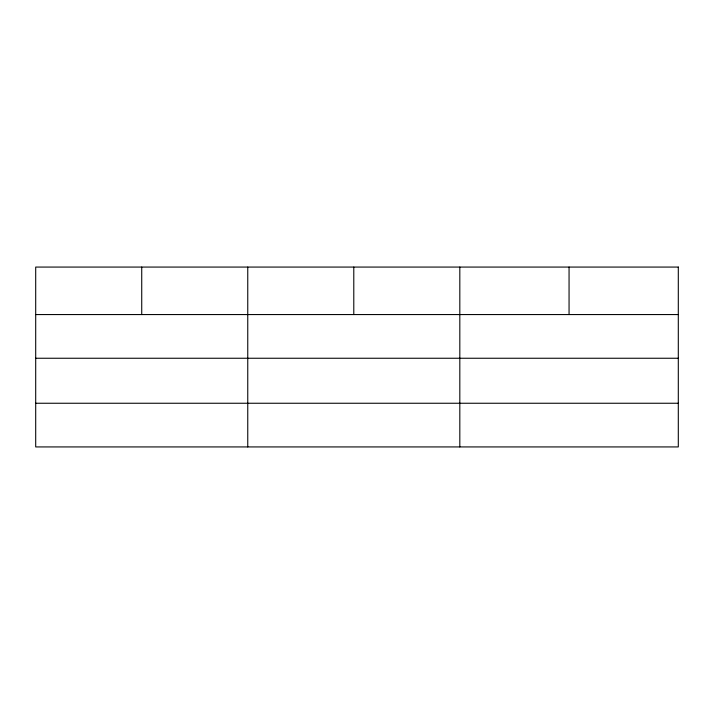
<?xml version="1.0" encoding="UTF-8"?>
<svg xmlns="http://www.w3.org/2000/svg" width="714" height="714" viewBox="0 0 714 714"><rect width="100%" height="100%" fill="white"/><g stroke="black" fill="none" stroke-linecap="round" stroke-linejoin="round"><path stroke-width="1.07" d="M35.7 314.562L678.3 314.562M35.7 358.249L678.3 358.249M35.7 403.249L678.3 403.249M569.058 267.072L569.058 314.562M459.816 267.072L459.816 446.928M353.787 267.072L353.787 314.562M247.758 267.072L247.758 446.928M141.729 267.072L141.729 314.562M678.3 267.072L35.7 267.072L35.7 446.928L678.3 446.928L678.3 267.072"/></g></svg>
